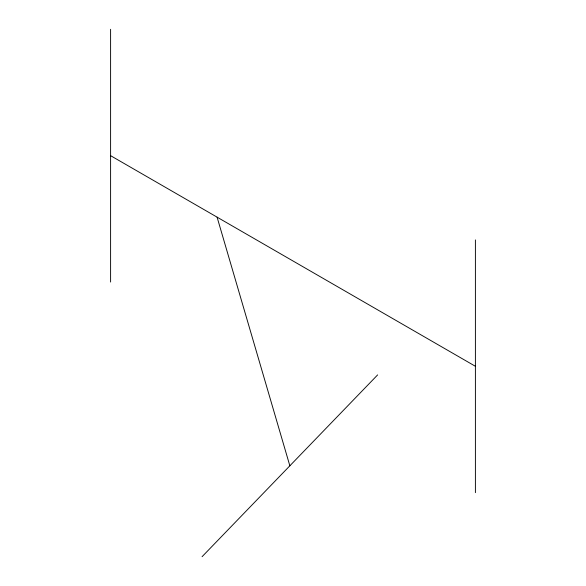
<?xml version="1.0" encoding="UTF-8"?>
<svg xmlns="http://www.w3.org/2000/svg" width="586" height="586" viewBox="0 0 586 586"><rect width="100%" height="100%" fill="white"/><g stroke="black" fill="none" stroke-linecap="round" stroke-linejoin="round"><path stroke-width="0.88" d="M202.067 556.7L377.633 374.894M110.6 155.671L475.4 366.287M217.084 217.15L289.85 465.797M475.4 239.916L475.4 492.658M110.6 29.3L110.6 282.042"/></g></svg>
